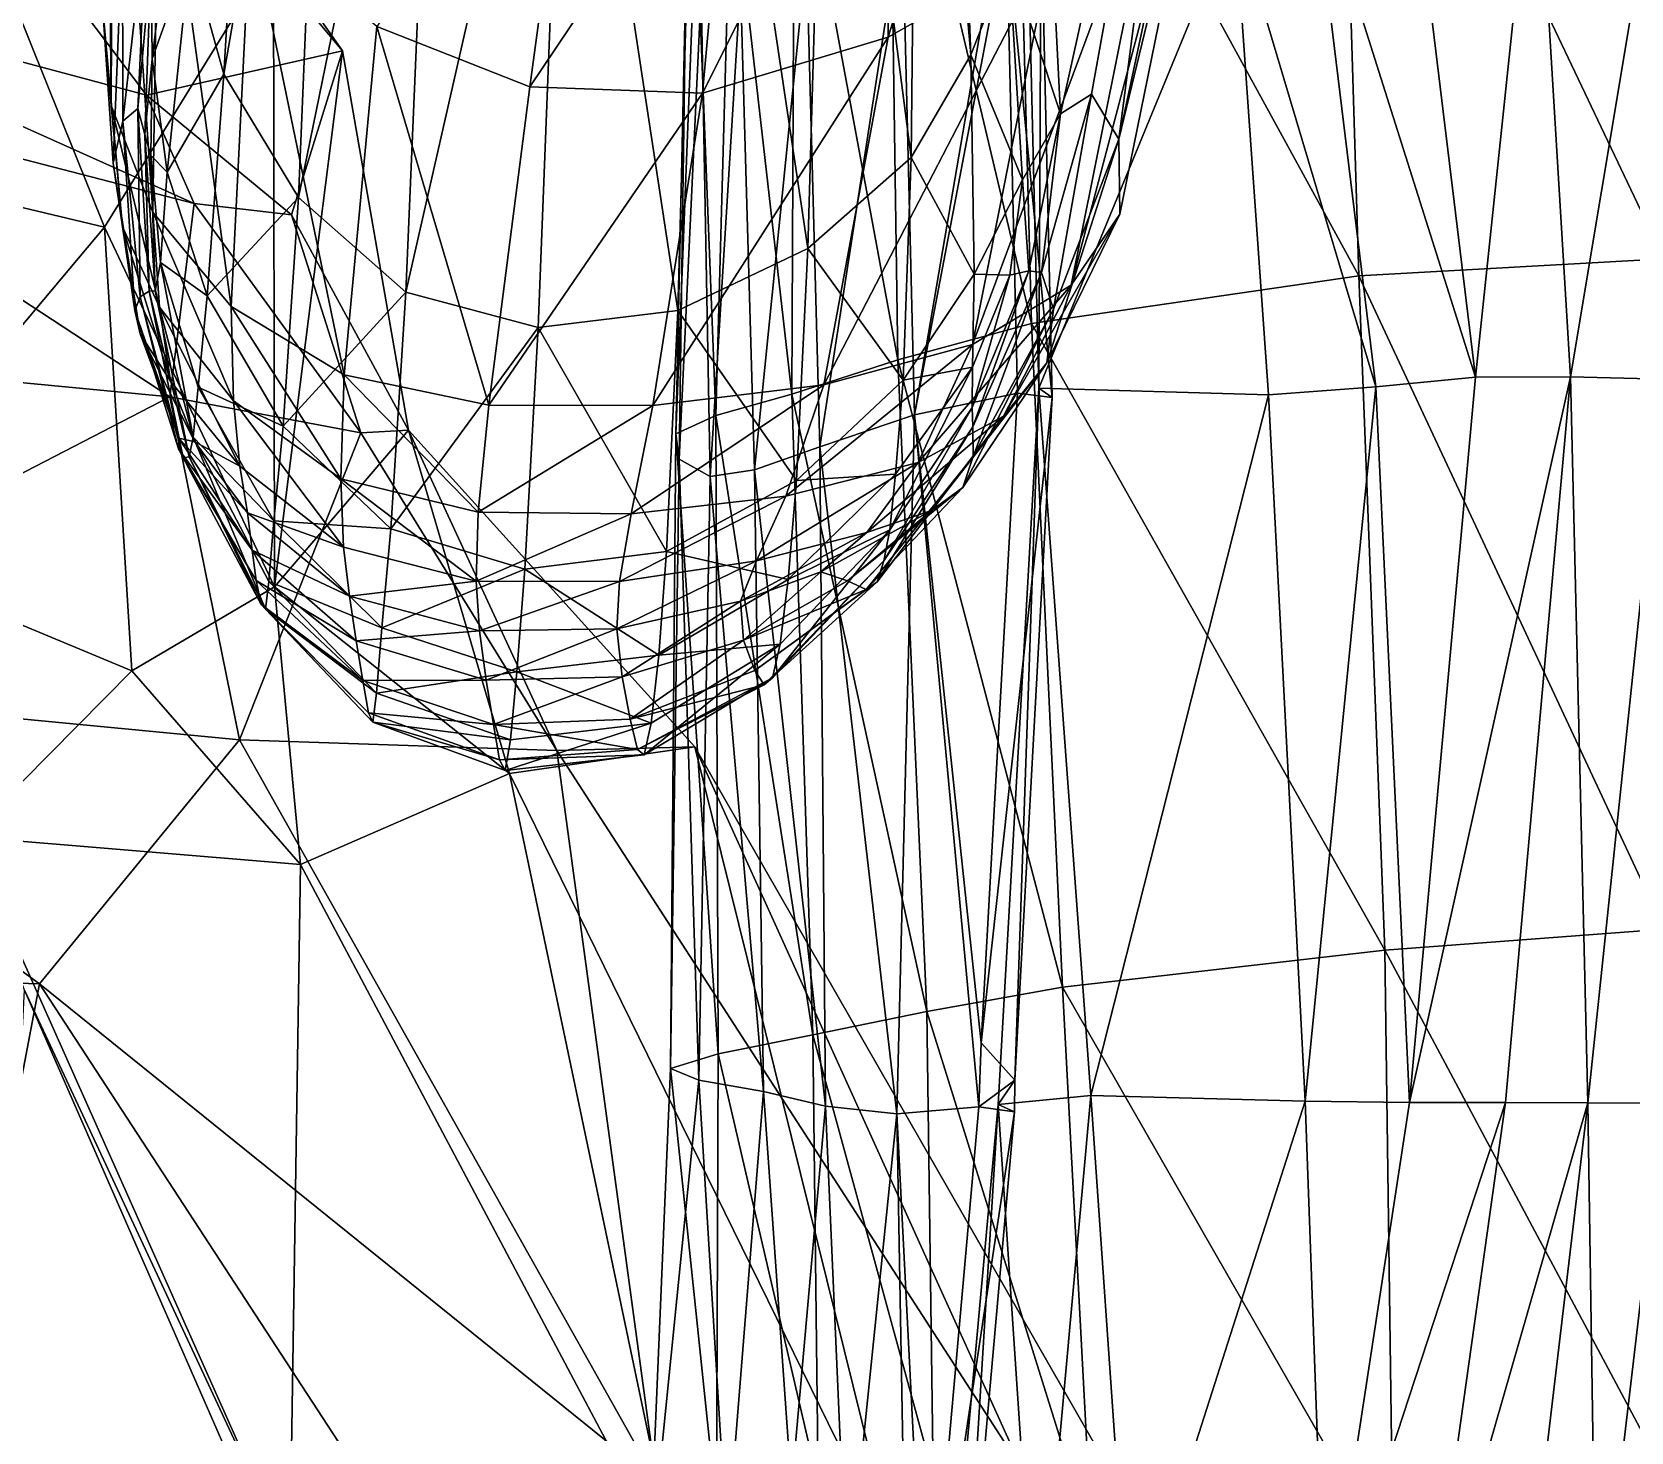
# Model space of a CAD drawing. Extents: x -76 to 76, y -20 to 79.
# Drawn here: x -6.39 to -0.13, y -1.11 to 4.38 of the extents above; entities that cross this region are included whole.
import ezdxf

# ---------------------------------------------------------------- set-up
doc = ezdxf.new("R2010")
doc.units = 0

msp = doc.modelspace()

# ---------------------------------------------------------------- linework, layer by layer
for points in [[(-14.388, 15.315, 15.9217), (-7.8159, 4.6318, 18.5868), (-5.9432, 4.1304, 17.5793)], [(-14.388, 15.315, 15.9217), (-5.1751, 4.3035, 16.584), (-5.4457, 4.6891, 16.0387)], [(-5.1751, 4.3035, 16.584), (-14.388, 15.315, 15.9217), (-5.9432, 4.1304, 17.5793)], [(-5.4789, 6.9407, 5.7284), (-5.6395, 4.2125, 6.4302), (-5.7722, 4.6881, 6.7907)], [(-5.4789, 6.9407, 5.7284), (-5.229, 6.5908, 5.3495), (-5.6395, 4.2125, 6.4302)], [(-2.8153, 6.8905, 6.0135), (-2.7134, 4.2885, 6.9337), (-2.9182, 6.613, 5.5916)], [(-2.7134, 4.2885, 6.9337), (-2.8153, 6.8905, 6.0135), (-2.5643, 4.6678, 7.592)], [(-2.3626, 4.0572, 8.3475), (-2.3925, 4.6502, 8.4079), (-1.7795, 6.6925, 10.0868)], [(-2.241, 4.1345, 8.9356), (-2.3626, 4.0572, 8.3475), (-1.7795, 6.6925, 10.0868)], [(-2.1338, 3.9581, 9.5258), (-2.241, 4.1345, 8.9356), (-1.7795, 6.6925, 10.0868)], [(-1.655, 6.2032, 10.8434), (-2.1338, 3.9581, 9.5258), (-1.7795, 6.6925, 10.0868)], [(-5.229, 6.5908, 5.3495), (-5.3473, 3.729, 6.1504), (-5.6395, 4.2125, 6.4302)], [(-5.229, 6.5908, 5.3495), (-4.7958, 6.424, 4.9905), (-5.3473, 3.729, 6.1504)], [(-3.2699, 6.3904, 5.249), (-2.9182, 6.613, 5.5916), (-2.9474, 3.8853, 6.514)], [(-2.7134, 4.2885, 6.9337), (-2.9474, 3.8853, 6.514), (-2.9182, 6.613, 5.5916)], [(-6.1152, 4.482, 10.0971), (-6.0811, 4.0891, 10.7022), (-6.1033, 6.5392, 11.9302)], [(-6.0811, 4.0891, 10.7022), (-6.0734, 5.9414, 12.6196), (-6.1033, 6.5392, 11.9302)], [(-4.7958, 6.424, 4.9905), (-4.9268, 3.358, 5.9826), (-5.3473, 3.729, 6.1504)], [(-4.7958, 6.424, 4.9905), (-4.2955, 6.1382, 4.9474), (-4.9268, 3.358, 5.9826)], [(-3.2699, 6.3904, 5.249), (-3.3522, 3.5296, 6.2266), (-3.7762, 6.3697, 4.9731)], [(-3.3522, 3.5296, 6.2266), (-3.2699, 6.3904, 5.249), (-2.9474, 3.8853, 6.514)], [(-4.2955, 6.1382, 4.9474), (-3.7762, 6.3697, 4.9731), (-3.8615, 3.2861, 6.0488)], [(-3.3522, 3.5296, 6.2266), (-3.8615, 3.2861, 6.0488), (-3.7762, 6.3697, 4.9731)], [(-2.1338, 3.9581, 9.5258), (-1.655, 6.2032, 10.8434), (-1.7307, 5.625, 11.5843)], [(-0.0003, 6.2584, 19.5569), (-1.2772, 6.1767, 19.1621), (0.0007, 3.4891, 19.3254)], [(-1.2772, 6.1767, 19.1621), (-2.5466, 5.8935, 18.5525), (-1.1934, 3.4221, 18.9351)], [(-1.2772, 6.1767, 19.1621), (-1.1934, 3.4221, 18.9351), (0.0007, 3.4891, 19.3254)], [(-4.2955, 6.1382, 4.9474), (-4.4089, 3.2196, 5.9582), (-4.9268, 3.358, 5.9826)], [(-4.4089, 3.2196, 5.9582), (-4.2955, 6.1382, 4.9474), (-3.8615, 3.2861, 6.0488)], [(-3.05, 5.5652, 14.7391), (-3.0381, 4.3569, 13.4315), (-2.5173, 6.0444, 14.2115)], [(-3.0381, 4.3569, 13.4315), (-2.3952, 4.7232, 12.8862), (-2.5173, 6.0444, 14.2115)], [(-6.0811, 4.0891, 10.7022), (-5.9181, 3.6713, 11.2304), (-6.0734, 5.9414, 12.6196)], [(-5.9181, 3.6713, 11.2304), (-5.8928, 5.3463, 13.1602), (-6.0734, 5.9414, 12.6196)], [(-2.5466, 5.8935, 18.5525), (-3.036, 5.5984, 17.9287), (-2.4756, 3.2351, 18.3072)], [(-2.5466, 5.8935, 18.5525), (-2.4756, 3.2351, 18.3072), (-1.1934, 3.4221, 18.9351)], [(-3.036, 5.5984, 17.9287), (-3.4049, 5.2833, 17.2147), (-3.0001, 3.093, 17.7288)], [(-3.036, 5.5984, 17.9287), (-3.0001, 3.093, 17.7288), (-2.4756, 3.2351, 18.3072)], [(-2.3209, 3.3855, 10.686), (-2.1306, 3.6633, 10.1115), (-1.7307, 5.625, 11.5843)], [(-1.9684, 5.1388, 12.2679), (-2.3209, 3.3855, 10.686), (-1.7307, 5.625, 11.5843)], [(-2.1306, 3.6633, 10.1115), (-2.1338, 3.9581, 9.5258), (-1.7307, 5.625, 11.5843)], [(-3.05, 5.5652, 14.7391), (-3.6558, 5.331, 15.1616), (-3.7643, 4.1375, 13.8168)], [(-3.0381, 4.3569, 13.4315), (-3.05, 5.5652, 14.7391), (-3.7643, 4.1375, 13.8168)], [(-4.4408, 4.1625, 13.9548), (-4.2606, 5.4937, 15.459), (-5.0403, 4.3985, 13.8714)], [(-4.2606, 5.4937, 15.459), (-4.4408, 4.1625, 13.9548), (-3.6558, 5.331, 15.1616)], [(-5.9181, 3.6713, 11.2304), (-5.6105, 3.3026, 11.692), (-5.8928, 5.3463, 13.1602)], [(-5.6105, 3.3026, 11.692), (-5.5355, 4.8125, 13.592), (-5.8928, 5.3463, 13.1602)], [(-4.4408, 4.1625, 13.9548), (-3.7643, 4.1375, 13.8168), (-3.6558, 5.331, 15.1616)], [(-1.3804, 5.0626, 11.3613), (-1.0185, 5.3444, 11.1183), (-0.7374, 3.0254, 10.5216)], [(-1.0185, 5.3444, 11.1183), (-0.5009, 5.2724, 10.8445), (-0.7374, 3.0254, 10.5216)], [(-3.4049, 5.2833, 17.2147), (-3.6525, 5.0429, 16.5784), (-3.4149, 2.9592, 17.0429)], [(-3.4049, 5.2833, 17.2147), (-3.4149, 2.9592, 17.0429), (-3.0001, 3.093, 17.7288)], [(-0.5009, 5.2724, 10.8445), (-0.3643, 3.0262, 10.3387), (-0.7374, 3.0254, 10.5216)], [(-0.5009, 5.2724, 10.8445), (0.0004, 5.2182, 10.7381), (-0.3643, 3.0262, 10.3387)], [(0.0004, 5.2182, 10.7381), (0.0008, 3.0173, 10.2578), (-0.3643, 3.0262, 10.3387)], [(-2.3209, 3.3855, 10.686), (-1.9684, 5.1388, 12.2679), (-2.7068, 3.1532, 11.2307)], [(-1.9684, 5.1388, 12.2679), (-2.3952, 4.7232, 12.8862), (-2.7068, 3.1532, 11.2307)], [(-5.9204, 4.2723, 7.5517), (-5.9242, 4.6608, 8.0839), (-5.8198, 5.1007, 7.3535)], [(-5.9204, 4.2723, 7.5517), (-5.8198, 5.1007, 7.3535), (-5.7722, 4.6881, 6.7907)], [(-3.6525, 5.0429, 16.5784), (-3.79, 4.8437, 15.976), (-3.7129, 2.8754, 16.3531)], [(-3.6525, 5.0429, 16.5784), (-3.7129, 2.8754, 16.3531), (-3.4149, 2.9592, 17.0429)], [(-1.3804, 5.0626, 11.3613), (-1.1266, 2.9872, 10.7471), (-1.6809, 4.8445, 11.6064)], [(-1.1266, 2.9872, 10.7471), (-1.3804, 5.0626, 11.3613), (-0.7374, 3.0254, 10.5216)], [(-2.9821, 4.8455, 13.0108), (-2.5787, 4.9511, 12.5738), (-2.9343, 2.8774, 12.3807)], [(-2.5787, 4.9511, 12.5738), (-2.5735, 4.7713, 12.5153), (-2.9343, 2.8774, 12.3807)], [(-2.4962, 4.9831, 12.4922), (-1.6809, 4.8445, 11.6064), (-2.4469, 2.9826, 11.8934)], [(-2.4383, 4.8515, 12.5949), (-2.4962, 4.9831, 12.4922), (-2.4469, 2.9826, 11.8934)], [(-6.0362, 4.7764, 9.4049), (-5.9404, 4.8701, 8.7068), (-6.035, 4.0285, 9.0595)], [(-5.9404, 4.8701, 8.7068), (-5.9764, 4.0772, 8.4871), (-6.035, 4.0285, 9.0595)], [(-5.9404, 4.8701, 8.7068), (-5.9242, 4.6608, 8.0839), (-5.9764, 4.0772, 8.4871)], [(-3.79, 4.8437, 15.976), (-3.8687, 2.803, 15.6544), (-3.7129, 2.8754, 16.3531)], [(-3.79, 4.8437, 15.976), (-3.8284, 4.6527, 15.3632), (-3.8687, 2.803, 15.6544)], [(-3.3574, 4.6809, 13.5207), (-2.9821, 4.8455, 13.0108), (-3.3052, 2.7524, 12.887)], [(-2.9821, 4.8455, 13.0108), (-2.9343, 2.8774, 12.3807), (-3.3052, 2.7524, 12.887)], [(-2.5735, 4.7713, 12.5153), (-2.4383, 4.8515, 12.5949), (-2.3945, 2.9461, 12.0247)], [(-2.3945, 2.9461, 12.0247), (-2.4383, 4.8515, 12.5949), (-2.4469, 2.9826, 11.8934)], [(-1.6809, 4.8445, 11.6064), (-1.5472, 2.9558, 11.0502), (-2.4469, 2.9826, 11.8934)], [(-1.1266, 2.9872, 10.7471), (-1.5472, 2.9558, 11.0502), (-1.6809, 4.8445, 11.6064)], [(-6.1152, 4.482, 10.0971), (-6.0362, 4.7764, 9.4049), (-6.0728, 3.8632, 9.6576)], [(-6.0362, 4.7764, 9.4049), (-6.035, 4.0285, 9.0595), (-6.0728, 3.8632, 9.6576)], [(-5.6105, 3.3026, 11.692), (-5.1683, 3.0338, 12.0231), (-5.5355, 4.8125, 13.592)], [(-5.1683, 3.0338, 12.0231), (-5.0403, 4.3985, 13.8714), (-5.5355, 4.8125, 13.592)], [(-2.5735, 4.7713, 12.5153), (-2.5309, 2.9629, 11.9718), (-2.9343, 2.8774, 12.3807)], [(-2.5309, 2.9629, 11.9718), (-2.5735, 4.7713, 12.5153), (-2.3945, 2.9461, 12.0247)], [(-3.2901, 2.9949, 11.727), (-2.7068, 3.1532, 11.2307), (-2.3952, 4.7232, 12.8862)], [(-3.0381, 4.3569, 13.4315), (-3.2901, 2.9949, 11.727), (-2.3952, 4.7232, 12.8862)], [(-6.4542, 4.4768, 16.6123), (-5.4457, 4.6891, 16.0387), (-6.1073, 3.6125, 15.6349)], [(-6.1073, 3.6125, 15.6349), (-5.4457, 4.6891, 16.0387), (-5.4419, 2.2038, 16.5014)], [(-5.9242, 4.6608, 8.0839), (-5.9496, 3.976, 7.9987), (-5.9764, 4.0772, 8.4871)], [(-5.9242, 4.6608, 8.0839), (-5.9204, 4.2723, 7.5517), (-5.9496, 3.976, 7.9987)], [(-5.8617, 3.8287, 7.126), (-5.9204, 4.2723, 7.5517), (-5.7722, 4.6881, 6.7907)], [(-5.8617, 3.8287, 7.126), (-5.7722, 4.6881, 6.7907), (-5.6395, 4.2125, 6.4302)], [(-5.4457, 4.6891, 16.0387), (-5.1751, 4.3035, 16.584), (-5.4419, 2.2038, 16.5014)], [(-3.8284, 4.6527, 15.3632), (-3.8566, 2.7036, 14.9417), (-3.8687, 2.803, 15.6544)], [(-3.8284, 4.6527, 15.3632), (-3.7697, 4.5365, 14.7416), (-3.8566, 2.7036, 14.9417)], [(-3.6163, 4.5619, 14.1125), (-3.3574, 4.6809, 13.5207), (-3.5615, 2.6626, 13.5223)], [(-3.3574, 4.6809, 13.5207), (-3.3052, 2.7524, 12.887), (-3.5615, 2.6626, 13.5223)], [(-2.7134, 4.2885, 6.9337), (-2.5643, 4.6678, 7.592), (-2.5116, 3.7979, 7.8039)], [(-2.3626, 4.0572, 8.3475), (-2.5116, 3.7979, 7.8039), (-2.5643, 4.6678, 7.592)], [(-2.3925, 4.6502, 8.4079), (-2.3626, 4.0572, 8.3475), (-2.5643, 4.6678, 7.592)], [(-7.8206, 4.24, 19.3435), (-5.7555, 3.7058, 18.185), (-7.8159, 4.6318, 18.5868)], [(-5.7555, 3.7058, 18.185), (-5.9432, 4.1304, 17.5793), (-7.8159, 4.6318, 18.5868)], [(-3.7697, 4.5365, 14.7416), (-3.7348, 2.6368, 14.227), (-3.8566, 2.7036, 14.9417)], [(-3.7697, 4.5365, 14.7416), (-3.6163, 4.5619, 14.1125), (-3.7348, 2.6368, 14.227)], [(-3.6163, 4.5619, 14.1125), (-3.5615, 2.6626, 13.5223), (-3.7348, 2.6368, 14.227)], [(-6.7487, 3.7662, 16.0953), (-6.4542, 4.4768, 16.6123), (-6.1073, 3.6125, 15.6349)], [(-6.0811, 4.0891, 10.7022), (-6.1152, 4.482, 10.0971), (-6.0374, 3.6146, 10.2229)], [(-6.1152, 4.482, 10.0971), (-6.0728, 3.8632, 9.6576), (-6.0374, 3.6146, 10.2229)], [(-5.1683, 3.0338, 12.0231), (-4.6015, 2.916, 12.1597), (-5.0403, 4.3985, 13.8714)], [(-4.6015, 2.916, 12.1597), (-4.4408, 4.1625, 13.9548), (-5.0403, 4.3985, 13.8714)], [(-3.2901, 2.9949, 11.727), (-3.0381, 4.3569, 13.4315), (-3.959, 2.9145, 12.0712)], [(-3.0381, 4.3569, 13.4315), (-3.7643, 4.1375, 13.8168), (-3.959, 2.9145, 12.0712)], [(-5.9204, 4.2723, 7.5517), (-5.9264, 3.8934, 7.6519), (-5.9496, 3.976, 7.9987)], [(-5.3742, 3.661, 17.5296), (-5.1751, 4.3035, 16.584), (-5.9432, 4.1304, 17.5793)], [(-5.9204, 4.2723, 7.5517), (-5.8617, 3.8287, 7.126), (-5.9264, 3.8934, 7.6519)], [(-5.1751, 4.3035, 16.584), (-4.9168, 2.8174, 17.6469), (-5.4419, 2.2038, 16.5014)], [(-4.9168, 2.8174, 17.6469), (-5.1751, 4.3035, 16.584), (-5.3742, 3.661, 17.5296)], [(-2.7134, 4.2885, 6.9337), (-2.7005, 3.4282, 7.347), (-2.9474, 3.8853, 6.514)], [(-2.7005, 3.4282, 7.347), (-2.7134, 4.2885, 6.9337), (-2.5116, 3.7979, 7.8039)], [(-7.8978, 3.1446, 20.196), (-5.8516, 2.9481, 18.9961), (-7.8206, 4.24, 19.3435)], [(-5.8516, 2.9481, 18.9961), (-5.7555, 3.7058, 18.185), (-7.8206, 4.24, 19.3435)], [(-5.7049, 3.3444, 6.8072), (-5.8617, 3.8287, 7.126), (-5.6395, 4.2125, 6.4302)], [(-5.7049, 3.3444, 6.8072), (-5.6395, 4.2125, 6.4302), (-5.3473, 3.729, 6.1504)], [(-4.4408, 4.1625, 13.9548), (-4.6015, 2.916, 12.1597), (-3.7643, 4.1375, 13.8168)], [(-4.6015, 2.916, 12.1597), (-3.959, 2.9145, 12.0712), (-3.7643, 4.1375, 13.8168)], [(-2.3626, 4.0572, 8.3475), (-2.241, 4.1345, 8.9356), (-2.4373, 3.4356, 8.6756)], [(-2.39, 3.292, 9.1452), (-2.4373, 3.4356, 8.6756), (-2.241, 4.1345, 8.9356)], [(-2.1338, 3.9581, 9.5258), (-2.39, 3.292, 9.1452), (-2.241, 4.1345, 8.9356)], [(-6.0811, 4.0891, 10.7022), (-6.0374, 3.6146, 10.2229), (-5.8925, 3.2991, 10.7063)], [(-5.9181, 3.6713, 11.2304), (-6.0811, 4.0891, 10.7022), (-5.8925, 3.2991, 10.7063)], [(-5.9679, 3.3395, 8.7429), (-6.035, 4.0285, 9.0595), (-5.9764, 4.0772, 8.4871)], [(-5.9324, 3.3624, 8.2231), (-5.9764, 4.0772, 8.4871), (-5.9496, 3.976, 7.9987)], [(-5.9324, 3.3624, 8.2231), (-5.9679, 3.3395, 8.7429), (-5.9764, 4.0772, 8.4871)], [(-5.7555, 3.7058, 18.185), (-5.3742, 3.661, 17.5296), (-5.9432, 4.1304, 17.5793)], [(-5.9885, 3.2865, 9.295), (-6.0728, 3.8632, 9.6576), (-6.035, 4.0285, 9.0595)], [(-5.9679, 3.3395, 8.7429), (-5.9885, 3.2865, 9.295), (-6.035, 4.0285, 9.0595)], [(-2.3626, 4.0572, 8.3475), (-2.4862, 3.4412, 8.244), (-2.5116, 3.7979, 7.8039)], [(-2.4862, 3.4412, 8.244), (-2.3626, 4.0572, 8.3475), (-2.4373, 3.4356, 8.6756)], [(-5.9086, 3.3636, 7.7797), (-5.9324, 3.3624, 8.2231), (-5.9496, 3.976, 7.9987)], [(-5.9086, 3.3636, 7.7797), (-5.9496, 3.976, 7.9987), (-5.9264, 3.8934, 7.6519)], [(-2.1338, 3.9581, 9.5258), (-2.1306, 3.6633, 10.1115), (-2.4157, 3.0808, 9.6415)], [(-2.39, 3.292, 9.1452), (-2.1338, 3.9581, 9.5258), (-2.4157, 3.0808, 9.6415)], [(-5.8617, 3.8287, 7.126), (-5.8879, 3.4751, 7.4137), (-5.9264, 3.8934, 7.6519)], [(-5.8879, 3.4751, 7.4137), (-5.9086, 3.3636, 7.7797), (-5.9264, 3.8934, 7.6519)], [(-3.3522, 3.5296, 6.2266), (-2.9474, 3.8853, 6.514), (-2.979, 3.0138, 6.9885)], [(-2.7005, 3.4282, 7.347), (-2.979, 3.0138, 6.9885), (-2.9474, 3.8853, 6.514)], [(-5.9676, 3.195, 9.8354), (-6.0374, 3.6146, 10.2229), (-6.0728, 3.8632, 9.6576)], [(-5.9885, 3.2865, 9.295), (-5.9676, 3.195, 9.8354), (-6.0728, 3.8632, 9.6576)], [(-5.8617, 3.8287, 7.126), (-5.7049, 3.3444, 6.8072), (-5.8879, 3.4751, 7.4137)], [(-7.1608, 2.3581, 15.9619), (-6.7487, 3.7662, 16.0953), (-6.1073, 3.6125, 15.6349)], [(-2.7005, 3.4282, 7.347), (-2.5116, 3.7979, 7.8039), (-2.5612, 3.4248, 7.9059)], [(-2.4862, 3.4412, 8.244), (-2.5612, 3.4248, 7.9059), (-2.5116, 3.7979, 7.8039)], [(-5.8516, 2.9481, 18.9961), (-5.1031, 2.8076, 18.1552), (-5.7555, 3.7058, 18.185)], [(-5.1031, 2.8076, 18.1552), (-5.3742, 3.661, 17.5296), (-5.7555, 3.7058, 18.185)], [(-5.407, 2.8337, 6.596), (-5.7049, 3.3444, 6.8072), (-5.3473, 3.729, 6.1504)], [(-5.407, 2.8337, 6.596), (-5.3473, 3.729, 6.1504), (-4.9268, 3.358, 5.9826)], [(-5.6105, 3.3026, 11.692), (-5.9181, 3.6713, 11.2304), (-5.6021, 2.9326, 11.0591)], [(-5.9181, 3.6713, 11.2304), (-5.8925, 3.2991, 10.7063), (-5.6021, 2.9326, 11.0591)], [(-5.1031, 2.8076, 18.1552), (-4.9168, 2.8174, 17.6469), (-5.3742, 3.661, 17.5296)], [(-2.3209, 3.3855, 10.686), (-2.586, 2.8726, 10.1533), (-2.1306, 3.6633, 10.1115)], [(-2.586, 2.8726, 10.1533), (-2.4157, 3.0808, 9.6415), (-2.1306, 3.6633, 10.1115)], [(-5.9998, 1.8744, 15.9719), (-7.1608, 2.3581, 15.9619), (-6.1073, 3.6125, 15.6349)], [(-5.9998, 1.8744, 15.9719), (-6.1073, 3.6125, 15.6349), (-5.4419, 2.2038, 16.5014)], [(-5.9676, 3.195, 9.8354), (-5.849, 3.0099, 10.2768), (-6.0374, 3.6146, 10.2229)], [(-5.849, 3.0099, 10.2768), (-5.8925, 3.2991, 10.7063), (-6.0374, 3.6146, 10.2229)], [(-3.3522, 3.5296, 6.2266), (-3.3964, 2.6204, 6.7399), (-3.8615, 3.2861, 6.0488)], [(-3.3964, 2.6204, 6.7399), (-3.3522, 3.5296, 6.2266), (-2.979, 3.0138, 6.9885)], [(-5.9086, 3.3636, 7.7797), (-5.8879, 3.4751, 7.4137), (-5.7602, 2.7906, 7.5373)], [(-5.8879, 3.4751, 7.4137), (-5.7401, 2.9862, 7.151), (-5.7602, 2.7906, 7.5373)], [(-5.7049, 3.3444, 6.8072), (-5.7401, 2.9862, 7.151), (-5.8879, 3.4751, 7.4137)], [(0.0007, 3.4891, 19.3254), (-1.1934, 3.4221, 18.9351), (0.0018, 0.8635, 18.9181)], [(-2.7005, 3.4282, 7.347), (-2.7077, 3.0648, 7.6683), (-2.979, 3.0138, 6.9885)], [(-2.3209, 3.3855, 10.686), (-2.7068, 3.1532, 11.2307), (-2.9203, 2.6909, 10.6333)], [(-2.586, 2.8726, 10.1533), (-2.3209, 3.3855, 10.686), (-2.9203, 2.6909, 10.6333)], [(-2.708, 2.9065, 8.0175), (-2.4862, 3.4412, 8.244), (-2.7054, 2.8305, 8.3939)], [(-2.4862, 3.4412, 8.244), (-2.708, 2.9065, 8.0175), (-2.5612, 3.4248, 7.9059)], [(-2.708, 2.9065, 8.0175), (-2.7077, 3.0648, 7.6683), (-2.5612, 3.4248, 7.9059)], [(-2.7077, 3.0648, 7.6683), (-2.7005, 3.4282, 7.347), (-2.5612, 3.4248, 7.9059)], [(-2.4862, 3.4412, 8.244), (-2.4373, 3.4356, 8.6756), (-2.7054, 2.8305, 8.3939)], [(-2.7042, 2.714, 8.797), (-2.7054, 2.8305, 8.3939), (-2.4373, 3.4356, 8.6756)], [(-2.39, 3.292, 9.1452), (-2.7042, 2.714, 8.797), (-2.4373, 3.4356, 8.6756)], [(-1.1934, 3.4221, 18.9351), (-2.4756, 3.2351, 18.3072), (-1.0921, 0.7801, 18.4838)], [(-1.1934, 3.4221, 18.9351), (-1.0921, 0.7801, 18.4838), (0.0018, 0.8635, 18.9181)], [(-5.9885, 3.2865, 9.295), (-5.9679, 3.3395, 8.7429), (-5.8169, 2.7444, 9.0357)], [(-5.9679, 3.3395, 8.7429), (-5.9324, 3.3624, 8.2231), (-5.7994, 2.7087, 8.4913)], [(-5.9679, 3.3395, 8.7429), (-5.7994, 2.7087, 8.4913), (-5.8169, 2.7444, 9.0357)], [(-5.9324, 3.3624, 8.2231), (-5.9086, 3.3636, 7.7797), (-5.7763, 2.713, 7.9795)], [(-5.9324, 3.3624, 8.2231), (-5.7763, 2.713, 7.9795), (-5.7994, 2.7087, 8.4913)], [(-5.9086, 3.3636, 7.7797), (-5.7602, 2.7906, 7.5373), (-5.7763, 2.713, 7.9795)], [(-5.7049, 3.3444, 6.8072), (-5.407, 2.8337, 6.596), (-5.7401, 2.9862, 7.151)], [(-4.9862, 2.4318, 6.4913), (-5.407, 2.8337, 6.596), (-4.9268, 3.358, 5.9826)], [(-4.9862, 2.4318, 6.4913), (-4.9268, 3.358, 5.9826), (-4.4089, 3.2196, 5.9582)], [(-5.9676, 3.195, 9.8354), (-5.9885, 3.2865, 9.295), (-5.8164, 2.7869, 9.5757)], [(-5.9885, 3.2865, 9.295), (-5.8169, 2.7444, 9.0357), (-5.8164, 2.7869, 9.5757)], [(-5.5767, 2.6761, 10.5317), (-5.6021, 2.9326, 11.0591), (-5.8925, 3.2991, 10.7063)], [(-5.849, 3.0099, 10.2768), (-5.5767, 2.6761, 10.5317), (-5.8925, 3.2991, 10.7063)], [(-5.6105, 3.3026, 11.692), (-5.6021, 2.9326, 11.0591), (-5.1809, 2.6276, 11.2807)], [(-5.1683, 3.0338, 12.0231), (-5.6105, 3.3026, 11.692), (-5.1809, 2.6276, 11.2807)], [(-4.4089, 3.2196, 5.9582), (-3.8615, 3.2861, 6.0488), (-3.906, 2.3422, 6.5812)], [(-3.3964, 2.6204, 6.7399), (-3.906, 2.3422, 6.5812), (-3.8615, 3.2861, 6.0488)], [(-2.7042, 2.714, 8.797), (-2.39, 3.292, 9.1452), (-2.7448, 2.5929, 9.2369)], [(-2.39, 3.292, 9.1452), (-2.4157, 3.0808, 9.6415), (-2.7448, 2.5929, 9.2369)], [(-5.9676, 3.195, 9.8354), (-5.8164, 2.7869, 9.5757), (-5.7533, 2.7716, 9.9654)], [(-5.849, 3.0099, 10.2768), (-5.9676, 3.195, 9.8354), (-5.7533, 2.7716, 9.9654)], [(-4.4609, 2.2737, 6.4924), (-4.9862, 2.4318, 6.4913), (-4.4089, 3.2196, 5.9582)], [(-4.4609, 2.2737, 6.4924), (-4.4089, 3.2196, 5.9582), (-3.906, 2.3422, 6.5812)], [(-2.4756, 3.2351, 18.3072), (-3.0001, 3.093, 17.7288), (-2.3551, 0.6351, 17.7459)], [(-2.4756, 3.2351, 18.3072), (-2.3551, 0.6351, 17.7459), (-1.0921, 0.7801, 18.4838)], [(-5.8516, 2.9481, 18.9961), (-7.8978, 3.1446, 20.196), (-8.0003, 1.8372, 19.7852)], [(-3.2901, 2.9949, 11.727), (-3.4382, 2.5593, 11.0342), (-2.7068, 3.1532, 11.2307)], [(-3.4382, 2.5593, 11.0342), (-2.9203, 2.6909, 10.6333), (-2.7068, 3.1532, 11.2307)], [(-3.0001, 3.093, 17.7288), (-3.4149, 2.9592, 17.0429), (-2.8863, 0.5408, 17.142)], [(-3.0001, 3.093, 17.7288), (-2.8863, 0.5408, 17.142), (-2.3551, 0.6351, 17.7459)], [(-2.8676, 2.5028, 9.7239), (-2.7448, 2.5929, 9.2369), (-2.4157, 3.0808, 9.6415)], [(-2.586, 2.8726, 10.1533), (-2.8676, 2.5028, 9.7239), (-2.4157, 3.0808, 9.6415)], [(-5.5767, 2.6761, 10.5317), (-5.849, 3.0099, 10.2768), (-5.7533, 2.7716, 9.9654)], [(-5.1683, 3.0338, 12.0231), (-5.1809, 2.6276, 11.2807), (-4.6434, 2.4967, 11.371)], [(-4.6015, 2.916, 12.1597), (-5.1683, 3.0338, 12.0231), (-4.6434, 2.4967, 11.371)], [(-3.3964, 2.6204, 6.7399), (-2.979, 3.0138, 6.9885), (-3.0084, 2.6453, 7.3774)], [(-2.708, 2.9065, 8.0175), (-3.0316, 2.4278, 7.755), (-2.7077, 3.0648, 7.6683)], [(-3.0316, 2.4278, 7.755), (-3.0084, 2.6453, 7.3774), (-2.7077, 3.0648, 7.6683)], [(-2.7077, 3.0648, 7.6683), (-3.0084, 2.6453, 7.3774), (-2.979, 3.0138, 6.9885)], [(-1.1266, 2.9872, 10.7471), (-0.7374, 3.0254, 10.5216), (-0.9952, 0.1833, 9.8756)], [(-0.6196, 0.1838, 9.6801), (-0.9952, 0.1833, 9.8756), (-0.3643, 3.0262, 10.3387)], [(-0.9952, 0.1833, 9.8756), (-0.7374, 3.0254, 10.5216), (-0.3643, 3.0262, 10.3387)], [(-0.3643, 3.0262, 10.3387), (-0.2963, 0.1826, 9.5279), (-0.6196, 0.1838, 9.6801)], [(-0.3643, 3.0262, 10.3387), (0.0008, 3.0173, 10.2578), (-0.2963, 0.1826, 9.5279)], [(0.0008, 3.0173, 10.2578), (0.0008, 0.1816, 9.4627), (-0.2963, 0.1826, 9.5279)], [(-5.5791, 1.6045, 19.1363), (-5.8516, 2.9481, 18.9961), (-8.0003, 1.8372, 19.7852)], [(-5.1031, 2.8076, 18.1552), (-5.8516, 2.9481, 18.9961), (-5.5791, 1.6045, 19.1363)], [(-5.7602, 2.7906, 7.5373), (-5.7401, 2.9862, 7.151), (-5.4441, 2.4623, 6.9861)], [(-5.407, 2.8337, 6.596), (-5.4441, 2.4623, 6.9861), (-5.7401, 2.9862, 7.151)], [(-3.2901, 2.9949, 11.727), (-3.959, 2.9145, 12.0712), (-4.0443, 2.4903, 11.2991)], [(-3.4382, 2.5593, 11.0342), (-3.2901, 2.9949, 11.727), (-4.0443, 2.4903, 11.2991)], [(-3.4149, 2.9592, 17.0429), (-3.7129, 2.8754, 16.3531), (-3.3326, 0.4484, 16.4102)], [(-3.4149, 2.9592, 17.0429), (-3.3326, 0.4484, 16.4102), (-2.8863, 0.5408, 17.142)], [(-2.9343, 2.8774, 12.3807), (-2.5309, 2.9629, 11.9718), (-2.6736, 0.4175, 11.35)], [(-2.6736, 0.4175, 11.35), (-2.5309, 2.9629, 11.9718), (-2.3945, 2.9461, 12.0247)], [(-2.5416, 0.271, 11.367), (-2.6736, 0.4175, 11.35), (-2.3945, 2.9461, 12.0247)], [(-2.6061, 0.1761, 11.2058), (-2.4469, 2.9826, 11.8934), (-2.2439, 0.2109, 10.8441)], [(-2.6061, 0.1761, 11.2058), (-2.5416, 0.271, 11.367), (-2.4469, 2.9826, 11.8934)], [(-2.5416, 0.271, 11.367), (-2.3945, 2.9461, 12.0247), (-2.4469, 2.9826, 11.8934)], [(-2.4469, 2.9826, 11.8934), (-1.5472, 2.9558, 11.0502), (-2.2439, 0.2109, 10.8441)], [(-1.4034, 0.1888, 10.131), (-2.2439, 0.2109, 10.8441), (-1.5472, 2.9558, 11.0502)], [(-1.1266, 2.9872, 10.7471), (-1.4034, 0.1888, 10.131), (-1.5472, 2.9558, 11.0502)], [(-1.4034, 0.1888, 10.131), (-1.1266, 2.9872, 10.7471), (-0.9952, 0.1833, 9.8756)], [(-5.5767, 2.6761, 10.5317), (-5.1709, 2.3595, 10.6576), (-5.6021, 2.9326, 11.0591)], [(-5.1709, 2.3595, 10.6576), (-5.1809, 2.6276, 11.2807), (-5.6021, 2.9326, 11.0591)], [(-4.6015, 2.916, 12.1597), (-4.6434, 2.4967, 11.371), (-3.959, 2.9145, 12.0712)], [(-4.6434, 2.4967, 11.371), (-4.0443, 2.4903, 11.2991), (-3.959, 2.9145, 12.0712)], [(-2.708, 2.9065, 8.0175), (-2.7054, 2.8305, 8.3939), (-3.0539, 2.3058, 8.1334)], [(-3.0316, 2.4278, 7.755), (-2.708, 2.9065, 8.0175), (-3.0539, 2.3058, 8.1334)], [(-5.407, 2.8337, 6.596), (-4.9862, 2.4318, 6.4913), (-5.4441, 2.4623, 6.9861)], [(-3.7129, 2.8754, 16.3531), (-3.8687, 2.803, 15.6544), (-3.7039, 0.375, 15.6031)], [(-3.7129, 2.8754, 16.3531), (-3.7039, 0.375, 15.6031), (-3.3326, 0.4484, 16.4102)], [(-3.3052, 2.7524, 12.887), (-2.9343, 2.8774, 12.3807), (-3.0041, 0.1393, 11.7282)], [(-2.8676, 2.5028, 9.7239), (-2.586, 2.8726, 10.1533), (-3.1212, 2.4165, 10.1687)], [(-2.586, 2.8726, 10.1533), (-2.9203, 2.6909, 10.6333), (-3.1212, 2.4165, 10.1687)], [(-2.7042, 2.714, 8.797), (-3.0805, 2.2237, 8.525), (-2.7054, 2.8305, 8.3939)], [(-3.0805, 2.2237, 8.525), (-3.0539, 2.3058, 8.1334), (-2.7054, 2.8305, 8.3939)], [(-3.0041, 0.1393, 11.7282), (-2.9343, 2.8774, 12.3807), (-2.6821, 0.1675, 11.2933)], [(-2.9343, 2.8774, 12.3807), (-2.6736, 0.4175, 11.35), (-2.6821, 0.1675, 11.2933)], [(-5.5287, 2.347, 9.4794), (-5.8164, 2.7869, 9.5757), (-5.8169, 2.7444, 9.0357)], [(-5.5287, 2.347, 9.4794), (-5.5477, 2.4939, 10.0314), (-5.8164, 2.7869, 9.5757)], [(-5.5477, 2.4939, 10.0314), (-5.7533, 2.7716, 9.9654), (-5.8164, 2.7869, 9.5757)], [(-5.4763, 2.1163, 7.8212), (-5.7763, 2.713, 7.9795), (-5.7602, 2.7906, 7.5373)], [(-5.4634, 2.2243, 7.382), (-5.4763, 2.1163, 7.8212), (-5.7602, 2.7906, 7.5373)], [(-5.4634, 2.2243, 7.382), (-5.7602, 2.7906, 7.5373), (-5.4441, 2.4623, 6.9861)], [(-5.5477, 2.4939, 10.0314), (-5.5767, 2.6761, 10.5317), (-5.7533, 2.7716, 9.9654)], [(-4.335, 1.5627, 18.3898), (-5.1031, 2.8076, 18.1552), (-5.5791, 1.6045, 19.1363)], [(-5.4419, 2.2038, 16.5014), (-4.9168, 2.8174, 17.6469), (-4.5214, 1.4731, 16.6782)], [(-5.1031, 2.8076, 18.1552), (-4.335, 1.5627, 18.3898), (-4.9168, 2.8174, 17.6469)], [(-4.335, 1.5627, 18.3898), (-3.7948, 1.5767, 17.6903), (-4.9168, 2.8174, 17.6469)], [(-4.9168, 2.8174, 17.6469), (-3.7948, 1.5767, 17.6903), (-4.5214, 1.4731, 16.6782)], [(-3.8687, 2.803, 15.6544), (-3.8898, 0.3173, 14.7541), (-3.7039, 0.375, 15.6031)], [(-3.8687, 2.803, 15.6544), (-3.8566, 2.7036, 14.9417), (-3.8898, 0.3173, 14.7541)], [(-5.513, 2.2294, 8.9059), (-5.5287, 2.347, 9.4794), (-5.8169, 2.7444, 9.0357)], [(-5.513, 2.2294, 8.9059), (-5.8169, 2.7444, 9.0357), (-5.7994, 2.7087, 8.4913)], [(-5.4942, 2.1353, 8.3412), (-5.7994, 2.7087, 8.4913), (-5.7763, 2.713, 7.9795)], [(-5.4942, 2.1353, 8.3412), (-5.513, 2.2294, 8.9059), (-5.7994, 2.7087, 8.4913)], [(-5.4763, 2.1163, 7.8212), (-5.4942, 2.1353, 8.3412), (-5.7763, 2.713, 7.9795)], [(-3.8566, 2.7036, 14.9417), (-3.7797, 0.2717, 13.8967), (-3.8898, 0.3173, 14.7541)], [(-3.8566, 2.7036, 14.9417), (-3.7348, 2.6368, 14.227), (-3.7797, 0.2717, 13.8967)], [(-3.5615, 2.6626, 13.5223), (-3.3052, 2.7524, 12.887), (-3.2824, 0.1702, 12.3473)], [(-3.3052, 2.7524, 12.887), (-3.0041, 0.1393, 11.7282), (-3.2824, 0.1702, 12.3473)], [(-2.7042, 2.714, 8.797), (-2.7448, 2.5929, 9.2369), (-3.124, 2.1935, 8.9573)], [(-3.0805, 2.2237, 8.525), (-2.7042, 2.714, 8.797), (-3.124, 2.1935, 8.9573)], [(-5.5767, 2.6761, 10.5317), (-5.5477, 2.4939, 10.0314), (-5.1709, 2.3595, 10.6576)], [(-3.7348, 2.6368, 14.227), (-3.5264, 0.2266, 13.0784), (-3.7797, 0.2717, 13.8967)], [(-3.7348, 2.6368, 14.227), (-3.5615, 2.6626, 13.5223), (-3.5264, 0.2266, 13.0784)], [(-3.5615, 2.6626, 13.5223), (-3.2824, 0.1702, 12.3473), (-3.5264, 0.2266, 13.0784)], [(-3.5539, 2.3064, 10.4821), (-3.1212, 2.4165, 10.1687), (-2.9203, 2.6909, 10.6333)], [(-3.4382, 2.5593, 11.0342), (-3.5539, 2.3064, 10.4821), (-2.9203, 2.6909, 10.6333)], [(-3.4297, 2.2321, 7.1564), (-3.0084, 2.6453, 7.3774), (-3.0316, 2.4278, 7.755)], [(-3.4297, 2.2321, 7.1564), (-3.3964, 2.6204, 6.7399), (-3.0084, 2.6453, 7.3774)], [(-4.6519, 2.2261, 10.7116), (-4.6434, 2.4967, 11.371), (-5.1809, 2.6276, 11.2807)], [(-5.1709, 2.3595, 10.6576), (-4.6519, 2.2261, 10.7116), (-5.1809, 2.6276, 11.2807)], [(-3.3964, 2.6204, 6.7399), (-3.4297, 2.2321, 7.1564), (-3.906, 2.3422, 6.5812)], [(-2.8676, 2.5028, 9.7239), (-3.1968, 2.2268, 9.4579), (-2.7448, 2.5929, 9.2369)], [(-3.1968, 2.2268, 9.4579), (-3.124, 2.1935, 8.9573), (-2.7448, 2.5929, 9.2369)], [(-3.5539, 2.3064, 10.4821), (-3.4382, 2.5593, 11.0342), (-4.0896, 2.2253, 10.6633)], [(-3.4382, 2.5593, 11.0342), (-4.0443, 2.4903, 11.2991), (-4.0896, 2.2253, 10.6633)], [(-5.5477, 2.4939, 10.0314), (-5.5287, 2.347, 9.4794), (-5.1479, 2.168, 10.0791)], [(-5.5477, 2.4939, 10.0314), (-5.1479, 2.168, 10.0791), (-5.1709, 2.3595, 10.6576)], [(-5.4634, 2.2243, 7.382), (-5.4441, 2.4623, 6.9861), (-5.0212, 2.0439, 6.9116)], [(-4.9862, 2.4318, 6.4913), (-5.0212, 2.0439, 6.9116), (-5.4441, 2.4623, 6.9861)], [(-4.6434, 2.4967, 11.371), (-4.6519, 2.2261, 10.7116), (-4.0443, 2.4903, 11.2991)], [(-4.6519, 2.2261, 10.7116), (-4.0896, 2.2253, 10.6633), (-4.0443, 2.4903, 11.2991)], [(-2.8676, 2.5028, 9.7239), (-3.1212, 2.4165, 10.1687), (-3.3012, 2.2622, 9.8648)], [(-3.1968, 2.2268, 9.4579), (-2.8676, 2.5028, 9.7239), (-3.3012, 2.2622, 9.8648)], [(-4.9862, 2.4318, 6.4913), (-4.4609, 2.2737, 6.4924), (-5.0212, 2.0439, 6.9116)], [(-3.5539, 2.3064, 10.4821), (-3.6164, 2.1478, 9.9745), (-3.1212, 2.4165, 10.1687)], [(-3.6164, 2.1478, 9.9745), (-3.3012, 2.2622, 9.8648), (-3.1212, 2.4165, 10.1687)], [(-3.4606, 1.98, 7.5436), (-3.0316, 2.4278, 7.755), (-3.491, 1.8481, 7.9372)], [(-3.0316, 2.4278, 7.755), (-3.0539, 2.3058, 8.1334), (-3.491, 1.8481, 7.9372)], [(-3.4606, 1.98, 7.5436), (-3.4297, 2.2321, 7.1564), (-3.0316, 2.4278, 7.755)], [(-6.6446, 1.2247, 16.5451), (-7.1608, 2.3581, 15.9619), (-5.9998, 1.8744, 15.9719)], [(-5.5287, 2.347, 9.4794), (-5.513, 2.2294, 8.9059), (-5.1215, 1.9919, 9.4709)], [(-5.5287, 2.347, 9.4794), (-5.1215, 1.9919, 9.4709), (-5.1479, 2.168, 10.0791)], [(-4.6519, 2.2261, 10.7116), (-5.1709, 2.3595, 10.6576), (-5.1479, 2.168, 10.0791)], [(-4.4609, 2.2737, 6.4924), (-3.906, 2.3422, 6.5812), (-3.9362, 1.9368, 7.0043)], [(-3.4297, 2.2321, 7.1564), (-3.9362, 1.9368, 7.0043), (-3.906, 2.3422, 6.5812)], [(-4.4609, 2.2737, 6.4924), (-4.4927, 1.8714, 6.9202), (-5.0212, 2.0439, 6.9116)], [(-4.4927, 1.8714, 6.9202), (-4.4609, 2.2737, 6.4924), (-3.9362, 1.9368, 7.0043)], [(-3.5539, 2.3064, 10.4821), (-4.0896, 2.2253, 10.6633), (-4.0998, 2.039, 10.0797)], [(-3.6164, 2.1478, 9.9745), (-3.5539, 2.3064, 10.4821), (-4.0998, 2.039, 10.0797)], [(-3.6164, 2.1478, 9.9745), (-3.6046, 1.995, 9.4152), (-3.3012, 2.2622, 9.8648)], [(-3.6046, 1.995, 9.4152), (-3.1968, 2.2268, 9.4579), (-3.3012, 2.2622, 9.8648)], [(-3.523, 1.8206, 8.3731), (-3.491, 1.8481, 7.9372), (-3.0539, 2.3058, 8.1334)], [(-3.0805, 2.2237, 8.525), (-3.523, 1.8206, 8.3731), (-3.0539, 2.3058, 8.1334)], [(-5.9998, 1.8744, 15.9719), (-5.4419, 2.2038, 16.5014), (-5.3398, 1.1169, 16.0077)], [(-5.513, 2.2294, 8.9059), (-5.0955, 1.8374, 8.8594), (-5.1215, 1.9919, 9.4709)], [(-5.513, 2.2294, 8.9059), (-5.4942, 2.1353, 8.3412), (-5.0955, 1.8374, 8.8594)], [(-5.4634, 2.2243, 7.382), (-5.0414, 1.7878, 7.3091), (-5.4763, 2.1163, 7.8212)], [(-5.0414, 1.7878, 7.3091), (-5.4634, 2.2243, 7.382), (-5.0212, 2.0439, 6.9116)], [(-5.4419, 2.2038, 16.5014), (-4.5214, 1.4731, 16.6782), (-5.3398, 1.1169, 16.0077)], [(-4.6378, 2.0311, 10.105), (-4.6519, 2.2261, 10.7116), (-5.1479, 2.168, 10.0791)], [(-4.6519, 2.2261, 10.7116), (-4.6378, 2.0311, 10.105), (-4.0896, 2.2253, 10.6633)], [(-4.6378, 2.0311, 10.105), (-4.0998, 2.039, 10.0797), (-4.0896, 2.2253, 10.6633)], [(-3.4297, 2.2321, 7.1564), (-3.4606, 1.98, 7.5436), (-3.9362, 1.9368, 7.0043)], [(-3.1968, 2.2268, 9.4579), (-3.6046, 1.995, 9.4152), (-3.124, 2.1935, 8.9573)], [(-3.6046, 1.995, 9.4152), (-3.5598, 1.8765, 8.8621), (-3.124, 2.1935, 8.9573)], [(-3.523, 1.8206, 8.3731), (-3.0805, 2.2237, 8.525), (-3.5598, 1.8765, 8.8621)], [(-3.0805, 2.2237, 8.525), (-3.124, 2.1935, 8.9573), (-3.5598, 1.8765, 8.8621)], [(-5.4942, 2.1353, 8.3412), (-5.4763, 2.1163, 7.8212), (-5.0738, 1.7106, 8.2715)], [(-5.4942, 2.1353, 8.3412), (-5.0738, 1.7106, 8.2715), (-5.0955, 1.8374, 8.8594)], [(-4.6378, 2.0311, 10.105), (-5.1479, 2.168, 10.0791), (-5.1215, 1.9919, 9.4709)], [(-3.6164, 2.1478, 9.9745), (-4.0998, 2.039, 10.0797), (-4.0801, 1.851, 9.4645)], [(-3.6046, 1.995, 9.4152), (-3.6164, 2.1478, 9.9745), (-4.0801, 1.851, 9.4645)], [(-5.4763, 2.1163, 7.8212), (-5.0559, 1.6734, 7.7428), (-5.0738, 1.7106, 8.2715)], [(-5.0414, 1.7878, 7.3091), (-5.0559, 1.6734, 7.7428), (-5.4763, 2.1163, 7.8212)], [(-4.6122, 1.8383, 9.4745), (-4.6378, 2.0311, 10.105), (-5.1215, 1.9919, 9.4709)], [(-5.0414, 1.7878, 7.3091), (-5.0212, 2.0439, 6.9116), (-4.4927, 1.8714, 6.9202)], [(-4.6378, 2.0311, 10.105), (-4.6122, 1.8383, 9.4745), (-4.0998, 2.039, 10.0797)], [(-4.6122, 1.8383, 9.4745), (-4.0801, 1.851, 9.4645), (-4.0998, 2.039, 10.0797)], [(-4.6122, 1.8383, 9.4745), (-5.1215, 1.9919, 9.4709), (-5.0955, 1.8374, 8.8594)], [(-3.6046, 1.995, 9.4152), (-4.0801, 1.851, 9.4645), (-4.0477, 1.6856, 8.8576)], [(-3.5598, 1.8765, 8.8621), (-3.6046, 1.995, 9.4152), (-4.0477, 1.6856, 8.8576)], [(-3.4606, 1.98, 7.5436), (-3.491, 1.8481, 7.9372), (-3.9936, 1.5453, 7.8056)], [(-3.9656, 1.6699, 7.3932), (-3.4606, 1.98, 7.5436), (-3.9936, 1.5453, 7.8056)], [(-3.4606, 1.98, 7.5436), (-3.9656, 1.6699, 7.3932), (-3.9362, 1.9368, 7.0043)], [(-4.4927, 1.8714, 6.9202), (-3.9362, 1.9368, 7.0043), (-3.9656, 1.6699, 7.3932)], [(-8.0003, 1.8372, 19.7852), (-8.5434, 0.7145, 19.2846), (-6.3624, 0.6491, 19.0044)], [(-5.5791, 1.6045, 19.1363), (-8.0003, 1.8372, 19.7852), (-6.3624, 0.6491, 19.0044)], [(-5.3398, 1.1169, 16.0077), (-6.6446, 1.2247, 16.5451), (-5.9998, 1.8744, 15.9719)], [(-4.5833, 1.6643, 8.85), (-4.6122, 1.8383, 9.4745), (-5.0955, 1.8374, 8.8594)], [(-4.5833, 1.6643, 8.85), (-5.0955, 1.8374, 8.8594), (-5.0738, 1.7106, 8.2715)], [(-4.5173, 1.6044, 7.314), (-5.0414, 1.7878, 7.3091), (-4.4927, 1.8714, 6.9202)], [(-4.6122, 1.8383, 9.4745), (-4.5833, 1.6643, 8.85), (-4.0801, 1.851, 9.4645)], [(-4.5833, 1.6643, 8.85), (-4.0477, 1.6856, 8.8576), (-4.0801, 1.851, 9.4645)], [(-4.5173, 1.6044, 7.314), (-4.4927, 1.8714, 6.9202), (-3.9656, 1.6699, 7.3932)], [(-3.523, 1.8206, 8.3731), (-3.5598, 1.8765, 8.8621), (-4.0477, 1.6856, 8.8576)], [(-4.0199, 1.5671, 8.2992), (-3.523, 1.8206, 8.3731), (-4.0477, 1.6856, 8.8576)], [(-3.523, 1.8206, 8.3731), (-4.0199, 1.5671, 8.2992), (-3.491, 1.8481, 7.9372)], [(-4.0199, 1.5671, 8.2992), (-3.9936, 1.5453, 7.8056), (-3.491, 1.8481, 7.9372)], [(-5.0414, 1.7878, 7.3091), (-4.5173, 1.6044, 7.314), (-5.0559, 1.6734, 7.7428)], [(-4.5596, 1.5258, 8.2614), (-4.5833, 1.6643, 8.85), (-5.0738, 1.7106, 8.2715)], [(-4.5596, 1.5258, 8.2614), (-5.0738, 1.7106, 8.2715), (-5.0559, 1.6734, 7.7428)], [(-4.5173, 1.6044, 7.314), (-4.5384, 1.485, 7.7392), (-5.0559, 1.6734, 7.7428)], [(-4.5384, 1.485, 7.7392), (-4.5596, 1.5258, 8.2614), (-5.0559, 1.6734, 7.7428)], [(-4.0199, 1.5671, 8.2992), (-4.0477, 1.6856, 8.8576), (-4.5833, 1.6643, 8.85)], [(-4.5596, 1.5258, 8.2614), (-4.0199, 1.5671, 8.2992), (-4.5833, 1.6643, 8.85)], [(-4.5173, 1.6044, 7.314), (-3.9656, 1.6699, 7.3932), (-4.5384, 1.485, 7.7392)], [(-3.9656, 1.6699, 7.3932), (-3.9936, 1.5453, 7.8056), (-4.5384, 1.485, 7.7392)], [(-5.5791, 1.6045, 19.1363), (-6.3624, 0.6491, 19.0044), (-3.9466, -1.2995, 19.118)], [(-4.335, 1.5627, 18.3898), (-5.5791, 1.6045, 19.1363), (-3.9466, -1.2995, 19.118)], [(-4.0199, 1.5671, 8.2992), (-4.5596, 1.5258, 8.2614), (-3.9936, 1.5453, 7.8056)], [(-4.5214, 1.4731, 16.6782), (-3.7948, 1.5767, 17.6903), (-3.0019, -1.6229, 17.095)], [(-4.335, 1.5627, 18.3898), (-2.5129, -1.2531, 18.4508), (-3.7948, 1.5767, 17.6903)], [(-2.5129, -1.2531, 18.4508), (-2.075, -1.4226, 17.9407), (-3.7948, 1.5767, 17.6903)], [(-3.7948, 1.5767, 17.6903), (-2.075, -1.4226, 17.9407), (-3.0019, -1.6229, 17.095)], [(-4.5596, 1.5258, 8.2614), (-4.5384, 1.485, 7.7392), (-3.9936, 1.5453, 7.8056)], [(-2.5129, -1.2531, 18.4508), (-4.335, 1.5627, 18.3898), (-3.9466, -1.2995, 19.118)], [(-5.3398, 1.1169, 16.0077), (-4.5214, 1.4731, 16.6782), (-3.8605, -1.6724, 16.6149)], [(-4.5214, 1.4731, 16.6782), (-3.0019, -1.6229, 17.095), (-3.8605, -1.6724, 16.6149)], [(-5.3813, -1.6043, 17.0585), (-6.6446, 1.2247, 16.5451), (-5.3398, 1.1169, 16.0077)], [(-6.6446, 1.2247, 16.5451), (-5.3813, -1.6043, 17.0585), (-6.4203, 0.6243, 18.0804)], [(-3.8605, -1.6724, 16.6149), (-5.3813, -1.6043, 17.0585), (-5.3398, 1.1169, 16.0077)], [(0.0018, 0.8635, 18.9181), (-1.0921, 0.7801, 18.4838), (-0.0004, -1.2643, 18.5901)], [(-1.0921, 0.7801, 18.4838), (-2.3551, 0.6351, 17.7459), (-1.059, -1.6236, 18.0537)], [(-1.0921, 0.7801, 18.4838), (-1.059, -1.6236, 18.0537), (-0.0004, -1.2643, 18.5901)], [(-8.5434, 0.7145, 19.2846), (-6.7877, -1.5882, 19.1722), (-6.3624, 0.6491, 19.0044)], [(-6.7877, -1.5882, 19.1722), (-5.1723, -1.1743, 19.0783), (-6.3624, 0.6491, 19.0044)], [(-6.3624, 0.6491, 19.0044), (-5.1723, -1.1743, 19.0783), (-3.9466, -1.2995, 19.118)], [(-2.3551, 0.6351, 17.7459), (-2.8863, 0.5408, 17.142), (-2.2401, -1.5294, 17.2089)], [(-2.3551, 0.6351, 17.7459), (-2.2401, -1.5294, 17.2089), (-1.059, -1.6236, 18.0537)], [(-5.5102, -1.4543, 18.207), (-6.5653, -2.1256, 18.2411), (-6.4203, 0.6243, 18.0804)], [(-5.3813, -1.6043, 17.0585), (-5.5102, -1.4543, 18.207), (-6.4203, 0.6243, 18.0804)], [(-2.8863, 0.5408, 17.142), (-3.3326, 0.4484, 16.4102), (-2.8606, -1.2758, 16.5523)], [(-2.8863, 0.5408, 17.142), (-2.8606, -1.2758, 16.5523), (-2.2401, -1.5294, 17.2089)], [(-3.3326, 0.4484, 16.4102), (-3.7039, 0.375, 15.6031), (-3.3118, -1.3095, 15.8399)], [(-3.3326, 0.4484, 16.4102), (-3.3118, -1.3095, 15.8399), (-2.8606, -1.2758, 16.5523)], [(-2.6821, 0.1675, 11.2933), (-2.6736, 0.4175, 11.35), (-2.5416, 0.271, 11.367)], [(-3.8898, 0.3173, 14.7541), (-3.9737, -1.663, 13.974), (-3.7099, -1.4048, 15.019)], [(-3.8898, 0.3173, 14.7541), (-3.7797, 0.2717, 13.8967), (-3.9737, -1.663, 13.974)], [(-3.7039, 0.375, 15.6031), (-3.8898, 0.3173, 14.7541), (-3.7099, -1.4048, 15.019)], [(-3.7039, 0.375, 15.6031), (-3.7099, -1.4048, 15.019), (-3.3118, -1.3095, 15.8399)], [(-3.7797, 0.2717, 13.8967), (-3.6687, -1.5502, 12.9158), (-3.9737, -1.663, 13.974)], [(-3.7797, 0.2717, 13.8967), (-3.5264, 0.2266, 13.0784), (-3.6687, -1.5502, 12.9158)], [(-2.5425, 0.1477, 11.333), (-2.6821, 0.1675, 11.2933), (-2.5416, 0.271, 11.367)], [(-2.6061, 0.1761, 11.2058), (-2.5425, 0.1477, 11.333), (-2.5416, 0.271, 11.367)], [(-3.5264, 0.2266, 13.0784), (-3.4167, -1.3279, 12.3711), (-3.6687, -1.5502, 12.9158)], [(-3.5264, 0.2266, 13.0784), (-3.2824, 0.1702, 12.3473), (-3.4167, -1.3279, 12.3711)], [(-2.6061, 0.1761, 11.2058), (-2.2439, 0.2109, 10.8441), (-2.4545, -2.109, 10.2763)], [(-2.0919, -1.962, 9.9046), (-2.4545, -2.109, 10.2763), (-2.2439, 0.2109, 10.8441)], [(-1.4034, 0.1888, 10.131), (-2.0919, -1.962, 9.9046), (-2.2439, 0.2109, 10.8441)], [(-1.3253, -1.9743, 9.298), (-2.0919, -1.962, 9.9046), (-1.4034, 0.1888, 10.131)], [(-0.9952, 0.1833, 9.8756), (-1.3253, -1.9743, 9.298), (-1.4034, 0.1888, 10.131)], [(-3.2824, 0.1702, 12.3473), (-3.1985, -1.7614, 11.6806), (-3.4167, -1.3279, 12.3711)], [(-3.2824, 0.1702, 12.3473), (-3.0041, 0.1393, 11.7282), (-3.1985, -1.7614, 11.6806)], [(-3.1985, -1.7614, 11.6806), (-3.0041, 0.1393, 11.7282), (-2.961, -2.2582, 10.8857)], [(-3.0041, 0.1393, 11.7282), (-2.6821, 0.1675, 11.2933), (-2.8868, -2.1387, 10.8681)], [(-3.0041, 0.1393, 11.7282), (-2.8868, -2.1387, 10.8681), (-2.961, -2.2582, 10.8857)], [(-2.6821, 0.1675, 11.2933), (-2.5425, 0.1477, 11.333), (-2.8868, -2.1387, 10.8681)], [(-2.5425, 0.1477, 11.333), (-2.7578, -2.2789, 10.8813), (-2.8868, -2.1387, 10.8681)], [(-2.6061, 0.1761, 11.2058), (-2.8387, -2.3692, 10.7307), (-2.7578, -2.2789, 10.8813)], [(-2.8387, -2.3692, 10.7307), (-2.6061, 0.1761, 11.2058), (-2.4545, -2.109, 10.2763)], [(-2.5425, 0.1477, 11.333), (-2.6061, 0.1761, 11.2058), (-2.7578, -2.2789, 10.8813)], [(-0.9952, 0.1833, 9.8756), (-0.6196, 0.1838, 9.6801), (-1.3253, -1.9743, 9.298)], [(-0.6196, 0.1838, 9.6801), (-0.928, -2.0118, 9.0668), (-1.3253, -1.9743, 9.298)], [(-0.928, -2.0118, 9.0668), (-0.6196, 0.1838, 9.6801), (-0.2963, 0.1826, 9.5279)], [(-0.561, -2.0426, 8.8839), (-0.928, -2.0118, 9.0668), (-0.2963, 0.1826, 9.5279)], [(-0.2963, 0.1826, 9.5279), (-0.2629, -2.0594, 8.7491), (-0.561, -2.0426, 8.8839)], [(-0.2963, 0.1826, 9.5279), (0.0008, 0.1816, 9.4627), (-0.2629, -2.0594, 8.7491)], [(0.0008, 0.1816, 9.4627), (0.0008, -2.0643, 8.6936), (-0.2629, -2.0594, 8.7491)]]:
    msp.add_3dface(points)

doc.saveas('drawing.dxf')
